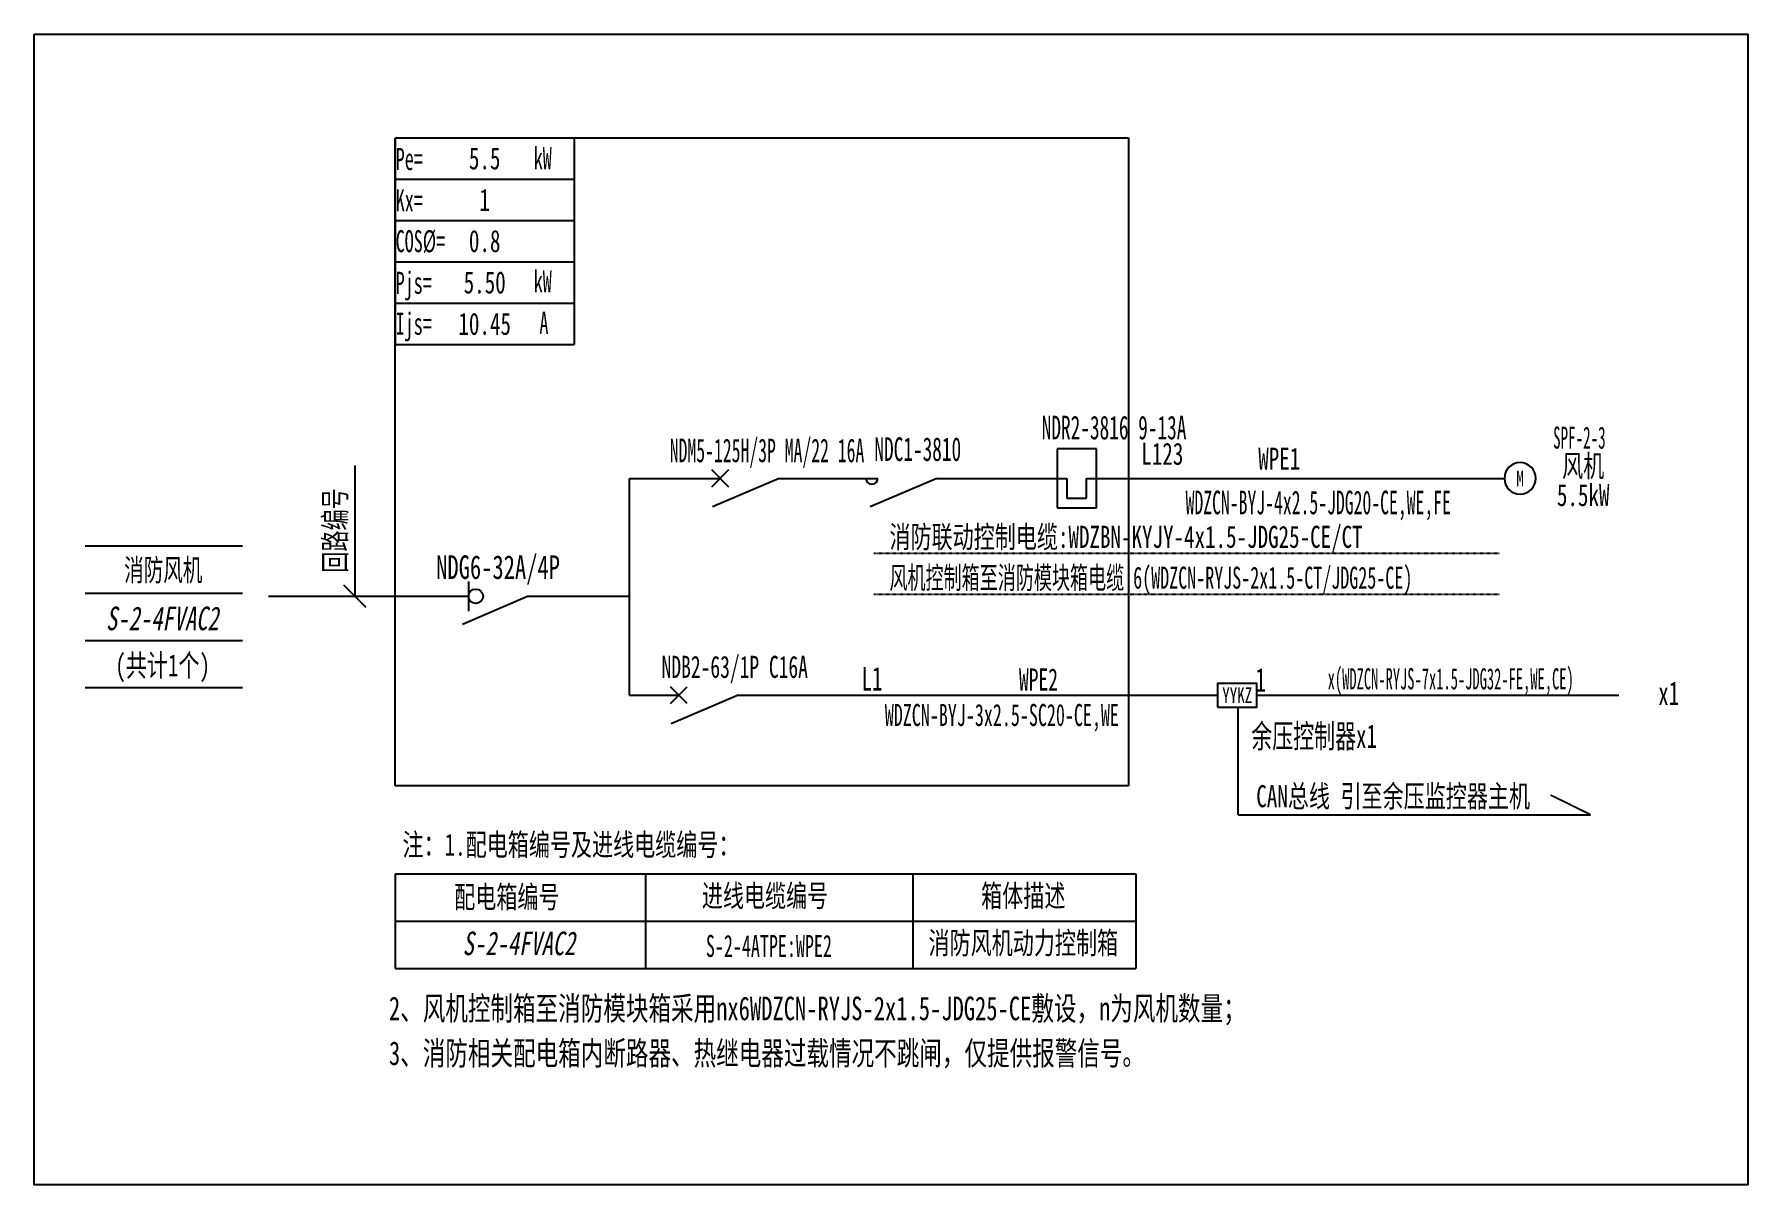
# Model space of a CAD drawing. Extents: x 425010 to 427392, y 356845 to 358444.
import ezdxf
from ezdxf.enums import TextEntityAlignment as Align

# ---------------------------------------------------------------- set-up
doc = ezdxf.new("R2010")
doc.units = 0
doc.header["$MEASUREMENT"] = 0
for name, pattern in [('DASH', [0.35, 0.25, -0.1]), ('DASHDOT', [1, 0.5, -0.25, 0, -0.25]), ('DASHED', [0.75, 0.5, -0.25])]:
    doc.linetypes.add(name, pattern=pattern)
for name, color, linetype in [('D_E_Eqpm(强电设备)', 100, 'Continuous'), ('D_E_Eqpm（强电设备）', 100, 'Continuous'), ('D_E_Text(强电文字)', 51, 'Continuous'), ('D_E_Text（强电文字）', 51, 'Continuous'), ('D_E_Wire(强电线缆)', 10, 'Continuous'), ('D_E_Wire（强电线缆）', 10, 'Continuous'), ('D_Em_Eqpm（消防设备）', 100, 'Continuous'), ('D_T_TableDim（表格尺寸）', 255, 'Continuous'), ('E_E_Text（强电文字）', 51, 'Continuous'), ('系统图', 220, 'Continuous')]:
    doc.layers.add(name, color=color, linetype=linetype)
doc.styles.add('$1$电气', font='', dxfattribs={"width": 0.7})
doc.styles.add('$1$电气箱', font='simhei.ttf', dxfattribs={"width": 0.8, "oblique": 10})
doc.styles.add('$3$电气', font='', dxfattribs={"width": 0.7})
doc.styles.add('电气', font='', dxfattribs={"width": 0.7})
doc.styles.add('电气箱', font='simhei.ttf', dxfattribs={"width": 0.8, "oblique": 10})
doc.styles.get('$1$电气').set_extended_font_data('SimSun')
doc.styles.get('$3$电气').set_extended_font_data('SimSun')
doc.styles.get('电气').set_extended_font_data('SimSun')

# ---------------------------------------------------------------- blocks, each defined once
blk = doc.blocks.new('A$C670F4C17')
at = {"layer": 'D_E_Wire（强电线缆）', "linetype": 'DASHDOT', "ltscale": 0.5}
blk.add_line((0, 0), (7936, 0), dxfattribs=at)
at = {"layer": 'D_E_Text（强电文字）', "style": '电气', "width": 0.7}
blk.add_text('消防联动控制电缆:WDZBN-KYJY-4x1.5-JDG25-CE/CT', height=280, dxfattribs=at).set_placement((198, 68))
blk = doc.blocks.new('A$C70CE04DF')
at = {"layer": 'D_E_Wire（强电线缆）', "linetype": 'DASHDOT', "ltscale": 0.5}
blk.add_line((0, 0), (7936, 0), dxfattribs=at)
at = {"layer": 'D_E_Text（强电文字）', "style": '电气', "width": 0.6}
blk.add_text('风机控制箱至消防模块箱电缆:6(WDZCN-RYJS-2x1.5-CT/JDG25-CE)', height=280, dxfattribs=at).set_placement((198, 68))
blk = doc.blocks.new('1')
at = {"layer": 'D_E_Eqpm(强电设备)'}
for p, q in [((-314387, 61832), (-314387, 61082)), ((-313887, 61832), (-314387, 61832)), ((-313887, 61082), (-313887, 61832)), ((-314262, 61457), (-314262, 61207)), ((-314012, 61207), (-314012, 61457)), ((-314262, 61207), (-314012, 61207)), ((-314387, 61082), (-313887, 61082))]:
    blk.add_line(p, q, dxfattribs=at)
blk = doc.blocks.new('电机')
at = {"layer": 'D_E_Eqpm（强电设备）'}
for start, end in [(90, 180), (180, 270), (0, 90), (270, 0)]:
    blk.add_arc((0, 0), 200, start, end, dxfattribs=at)
at = {"layer": 'D_E_Eqpm（强电设备）', "color": 51, "style": '电气', "width": 0.7}
blk.add_text('M', height=200, dxfattribs=at).set_placement((0, 0), align=Align.MIDDLE)

msp = doc.modelspace()

# ---------------------------------------------------------------- linework, layer by layer
at = {"linetype": 'DASHED'}
for p, q in [((425511.6, 357399.6, 0), (425511.6, 358300.6, 0)), ((425511.6, 358300.6, 0), (426531.4, 358300.6, 0)), ((426531.4, 358300.6, 0), (426531.4, 357399.6, 0)), ((426531.4, 357399.6, 0), (425511.6, 357399.6, 0))]:
    msp.add_line(p, q, dxfattribs=at)
at = {"layer": 'D_E_Eqpm(强电设备)', "color": 100}
for p, q in [((425952, 357815.4, 0), (425975.3, 357838.7, 0)), ((425975.3, 357815.4, 0), (425952, 357838.7, 0)), ((425975.3, 357838.7, 0), (425952, 357815.4, 0)), ((425952, 357838.7, 0), (425975.3, 357815.4, 0)), ((426045.8, 357827, 0), (425953.1, 357787.3, 0)), ((426264.9, 357827, 0), (426172.2, 357787.3, 0))]:
    msp.add_line(p, q, dxfattribs=at)
msp.add_arc((426174.6, 357827, 0), 8.22, 180, 0, dxfattribs=at)
at = {"layer": 'D_E_Eqpm（强电设备）', "color": 100}
msp.add_line((425605.3, 357624.2, 0), (425695.9, 357663.1, 0), dxfattribs=at)
at = {"layer": 'D_E_Eqpm（强电设备）'}
for p, q in [((425613.8, 357683.9, 0), (425613.8, 357642.3, 0)), ((425894.8, 357513.9, 0), (425918, 357537.2, 0)), ((425918, 357513.9, 0), (425894.8, 357537.2, 0)), ((425894.8, 357513.9, 0), (425918, 357537.2, 0)), ((425918, 357513.9, 0), (425894.8, 357537.2, 0)), ((425988.6, 357525.5, 0), (425895.8, 357485.8, 0)), ((425988.6, 357525.5, 0), (425895.8, 357485.8, 0))]:
    msp.add_line(p, q, dxfattribs=at)
msp.add_circle((425623.9, 357663.1, 0), 10.1, dxfattribs=at)
at = {"layer": 'D_E_Text（强电文字）'}
for p, q in [((425511.6, 358300.6, 0), (425511.6, 358013, 0)), ((425511.6, 358300.6, 0), (425760.9, 358300.6, 0)), ((425760.9, 358300.6, 0), (425760.9, 358013, 0)), ((425511.6, 358243, 0), (425760.9, 358243, 0)), ((425511.6, 358185.5, 0), (425760.9, 358185.5, 0)), ((425511.6, 358128, 0), (425760.9, 358128, 0)), ((425511.6, 358070.5, 0), (425760.9, 358070.5, 0)), ((425511.6, 358013, 0), (425760.9, 358013, 0)), ((425456, 357663.1, 0), (425456, 357844.9, 0)), ((425471.5, 357647.6, 0), (425440.5, 357678.6, 0))]:
    msp.add_line(p, q, dxfattribs=at)
at = {"layer": 'D_E_Wire(强电线缆)', "color": 10}
for p, q in [((425837.5, 357827, 0), (425963.6, 357827, 0)), ((426045.8, 357827, 0), (426182.8, 357827, 0)), ((426264.9, 357827, 0), (426445.7, 357827, 0)), ((426473.1, 357827, 0), (427054.1, 357827, 0))]:
    msp.add_line(p, q, dxfattribs=at)
at = {"layer": 'D_E_Wire（强电线缆）'}
for p, q in [((425837.5, 357525.5, 0), (425837.5, 357827, 0)), ((425837.5, 357525.5, 0), (425837.5, 357827, 0)), ((425335.5, 357663.1, 0), (425613.8, 357663.1, 0)), ((425695.9, 357663.1, 0), (425837.5, 357663.1, 0)), ((425837.5, 357525.5, 0), (425906.4, 357525.5, 0)), ((425988.6, 357525.5, 0), (426655.2, 357525.5, 0)), ((426710, 357525.5, 0), (427213.4, 357525.5, 0))]:
    msp.add_line(p, q, dxfattribs=at)
at = {"layer": 'D_E_Wire（强电线缆）', "linetype": 'DASH'}
for p, q in [((426683.4, 357509.1, 0), (426683.4, 357359.3, 0)), ((427174, 357359.3, 0), (427118.9, 357386.4, 0)), ((426683.4, 357359.3, 0), (427174, 357359.3, 0))]:
    msp.add_line(p, q, dxfattribs=at)
at = {"layer": 'D_Em_Eqpm（消防设备）', "elevation": 0}
msp.add_lwpolyline([(426655.2, 357509.1), (426710, 357509.1), (426710, 357542), (426655.2, 357542)], close=True, dxfattribs=at)
at = {"layer": 'D_T_TableDim（表格尺寸）', "color": 255}
for p, q in [((425080.6, 357733.3, 0), (425299.7, 357733.3, 0)), ((425080.6, 357667.6, 0), (425299.7, 357667.6, 0)), ((425080.6, 357601.8, 0), (425299.7, 357601.8, 0)), ((425080.6, 357601.8, 0), (425299.7, 357601.8, 0)), ((425080.6, 357601.8, 0), (425299.7, 357601.8, 0)), ((425080.6, 357601.8, 0), (425299.7, 357601.8, 0)), ((425080.6, 357601.8, 0), (425299.7, 357601.8, 0)), ((425080.6, 357536.1, 0), (425299.7, 357536.1, 0))]:
    msp.add_line(p, q, dxfattribs=at)
at = {"layer": 'D_T_TableDim（表格尺寸）', "ltscale": 3.5}
for p, q in [((425511.8, 357277.3, 0), (426541.5, 357277.3, 0)), ((425511.8, 357277.3, 0), (425511.8, 357145.8, 0)), ((425859.9, 357277.3, 0), (425859.9, 357145.8, 0)), ((426231.6, 357277.3, 0), (426231.6, 357145.8, 0)), ((426541.5, 357277.3, 0), (426541.5, 357145.8, 0)), ((425511.8, 357211.5, 0), (426541.5, 357211.5, 0)), ((425511.8, 357211.5, 0), (426541.5, 357211.5, 0)), ((425859.9, 357211.5, 0), (425859.9, 357145.8, 0)), ((426231.6, 357211.5, 0), (426231.6, 357145.8, 0)), ((425511.8, 357145.8, 0), (426541.5, 357145.8, 0))]:
    msp.add_line(p, q, dxfattribs=at)
at = {"layer": '系统图', "ltscale": 9973.992009}
msp.add_lwpolyline([(425010, 358444.5), (427392.5, 358444.5), (427392.5, 356845), (425010, 356845)], close=True, dxfattribs=at)

# ---------------------------------------------------------------- block references
at = {"layer": 'D_E_Eqpm(强电设备)', "color": 100, "xscale": 0.1095599251687739, "yscale": 0.1095599251687739, "zscale": 0.1095599251687739}
msp.add_blockref('1', (460876.3, 351093.8, 0), dxfattribs=at)
at = {"layer": 'D_E_Eqpm（强电设备）', "xscale": 0.1095599251687739, "yscale": 0.1095599251687739, "zscale": 0.1095599251687739}
msp.add_blockref('电机', (427076, 357827, 0), dxfattribs=at)
at = {"layer": 'D_E_Wire（强电线缆）', "xscale": 0.1095599251687739, "yscale": 0.1095599251687739, "zscale": 0.1095599251687739}
for name, p in [('A$C670F4C17', (426177.4, 357723, 0)), ('A$C70CE04DF', (426177.4, 357666.2, 0))]:
    msp.add_blockref(name, p, dxfattribs=at)

# ---------------------------------------------------------------- texts
at = {"layer": 'D_E_Text(强电文字)', "color": 51, "style": '电气'}
for s, height, width, p in [('NDR2-3816 9-13A', 32.868, 0.6, (426410.8, 357881.3, 0)), ('NDM5-125H/3P MA/22 16A', 32.868, 0.55, (425893.6, 357849.5, 0)), ('NDC1-3810', 32.87, 0.6, (426178.1, 357851.3, 0))]:
    msp.add_text(s, height=height, dxfattribs=dict(at, width=width)).set_placement(p)
at = {"layer": 'D_E_Text(强电文字)', "color": 51, "style": '电气', "width": 0.55}
msp.add_text('WDZCN-BYJ-4x2.5-JDG20-CE,WE,FE', height=32.868, dxfattribs=at).set_placement((426795.3, 357789.6, 0), align=Align.MIDDLE)
at = {"layer": 'D_E_Text(强电文字)', "color": 51, "style": '$3$电气', "width": 0.7}
msp.add_text('NDG6-32A/4P', height=32.868, dxfattribs=at).set_placement((425654.9, 357687.2, 0), align=Align.CENTER)
at = {"layer": 'D_E_Text（强电文字）', "linetype": 'Continuous', "style": '电气', "width": 0.6}
for s, height, p in [('Pe=', 30.68, (425512.6, 358255.8, 0)), ('kW', 30.68, (425704.5, 358256.9, 0)), ('Kx=', 30.68, (425512.6, 358198.1, 0)), ('COS%%C=', 30.68, (425512.6, 358141.5, 0)), ('Pjs=', 30.68, (425512.6, 358083.6, 0)), ('kW', 30.68, (425704.5, 358085.6, 0)), ('Ijs=', 30.68, (425512.6, 358026.7, 0)), ('A', 30.7, (425712.4, 358028, 0))]:
    msp.add_text(s, height=height, dxfattribs=at).set_placement(p)
at = {"layer": 'D_E_Text（强电文字）', "color": 51, "style": '电气', "width": 0.5}
for s, height, p in [('SPF-2-3', 30.68, (427158.4, 357868.4, 0)), ('x(WDZCN-RYJS-7x1.5-JDG32-FE,WE,CE)', 29.581, (426979.5, 357533.6, 0))]:
    msp.add_text(s, height=height, dxfattribs=at).set_placement(p, align=Align.CENTER)
at = {"layer": 'D_E_Text（强电文字）', "style": '电气', "width": 0.7}
for s, height, p in [('L123', 30.68, (426549.3, 357845.9, 0)), ('注：1.配电箱编号及进线电缆编号：', 30.677, (425522, 357302.5, 0)), (' 2、风机控制箱至消防模块箱采用nx6WDZCN-RYJS-2x1.5-JDG25-CE敷设，n为风机数量；', 32.868, (425487.5, 357073.7, 0)), (' 3、消防相关配电箱内断路器、热继电器过载情况不跳闸，仅提供报警信号。', 32.868, (425487.5, 357011.4, 0))]:
    msp.add_text(s, height=height, dxfattribs=at).set_placement(p)
at = {"layer": 'D_E_Text（强电文字）', "color": 51, "style": '电气', "width": 0.7}
msp.add_text('WPE1', height=30.68, dxfattribs=at).set_placement((426711.9, 357839.2, 0))
at = {"layer": 'D_E_Text（强电文字）'}
for s, height, style, width, p in [('风机', 30.68, '电气', 0.7, (427163.7, 357845.1, 0)), ('5.5kW', 30.68, '电气', 0.7, (427163.7, 357804.3, 0)), ('消防风机', 30.68, '$1$电气', 0.65, (425189.3, 357700.3, 0)), ('NDB2-63/1P C16A', 30.677, '电气', 0.65, (425984, 357562.5, 0)), ('WDZCN-BYJ-3x2.5-SC20-CE,WE', 30.677, '电气', 0.6, (426355.4, 357494.4, 0)), ('CAN总线 引至余压监控器主机', 30.677, '电气', 0.7, (426899.5, 357386, 0)), ('配电箱编号', 30.68, '电气', 0.7, (425667.1, 357245.8, 0)), ('进线电缆编号', 30.68, '电气', 0.7, (426026.1, 357247.4, 0)), ('箱体描述', 30.68, '电气', 0.7, (426385.2, 357247.4, 0)), ('S-2-4ATPE:WPE2', 30.677, '电气', 0.6, (426031.5, 357177, 0)), ('消防风机动力控制箱', 30.68, '电气', 0.7, (426385.2, 357181.7, 0))]:
    msp.add_text(s, height=height, dxfattribs=dict(at, style=style, width=width)).set_placement(p, align=Align.MIDDLE)
at = {"layer": 'D_E_Text（强电文字）', "style": '$3$电气', "width": 0.7}
msp.add_text('回路编号', height=30.68, rotation=90, dxfattribs=at).set_placement((425443.6, 357696.1, 0))
at = {"layer": 'D_E_Text（强电文字）', "oblique": 10, "width": 0.7}
for style, p in [('$1$电气箱', (425188, 357632.4, 0)), ('电气箱', (425683.9, 357180.6, 0))]:
    msp.add_text('S-2-4FVAC2', height=32.87, dxfattribs=dict(at, style=style)).set_placement(p, align=Align.MIDDLE)
at = {"layer": 'D_E_Text（强电文字）', "style": '$1$电气', "width": 0.7}
msp.add_text('(共计1个)', height=30.68, dxfattribs=at).set_placement((425188.5, 357551.8, 0), align=Align.CENTER)
at = {"layer": 'D_E_Text（强电文字）', "width": 249.226, "attachment_point": 5, "style": '电气'}
for s, insert, char_height in [('5.5', (425636.3, 358271.8, 0), 30.68), ('1', (425636.3, 358214.3, 0), 30.7), ('0.8', (425636.3, 358156.8, 0), 30.68), ('{\\C200;5.50}', (425636.3, 358099.2, 0), 30.677), ('{\\C200;10.45}', (425636.3, 358041.7, 0), 30.677)]:
    msp.add_mtext(s, dxfattribs=dict(at, insert=insert, char_height=char_height))
at = {"layer": 'D_Em_Eqpm（消防设备）', "color": 51, "style": '电气', "width": 0.7}
msp.add_text('YYKZ', height=21.91, dxfattribs=at).set_placement((426682.7, 357514.8, 0), align=Align.CENTER)
at = {"layer": 'E_E_Text（强电文字）', "linetype": 'Continuous', "style": '电气', "width": 0.65}
for s, height, p in [('L1', 32.87, (426160.3, 357532.1, 0)), ('1', 32.9, (426708, 357530.4, 0)), ('x1', 32.87, (427268.1, 357511.8, 0)), ('余压控制器x1', 32.87, (426702.2, 357452.3, 0))]:
    msp.add_text(s, height=height, dxfattribs=at).set_placement(p)
msp.add_text('WPE2', height=30.68, dxfattribs=at).set_placement((426406.3, 357532.1, 0), align=Align.CENTER)

doc.saveas('drawing.dxf')
